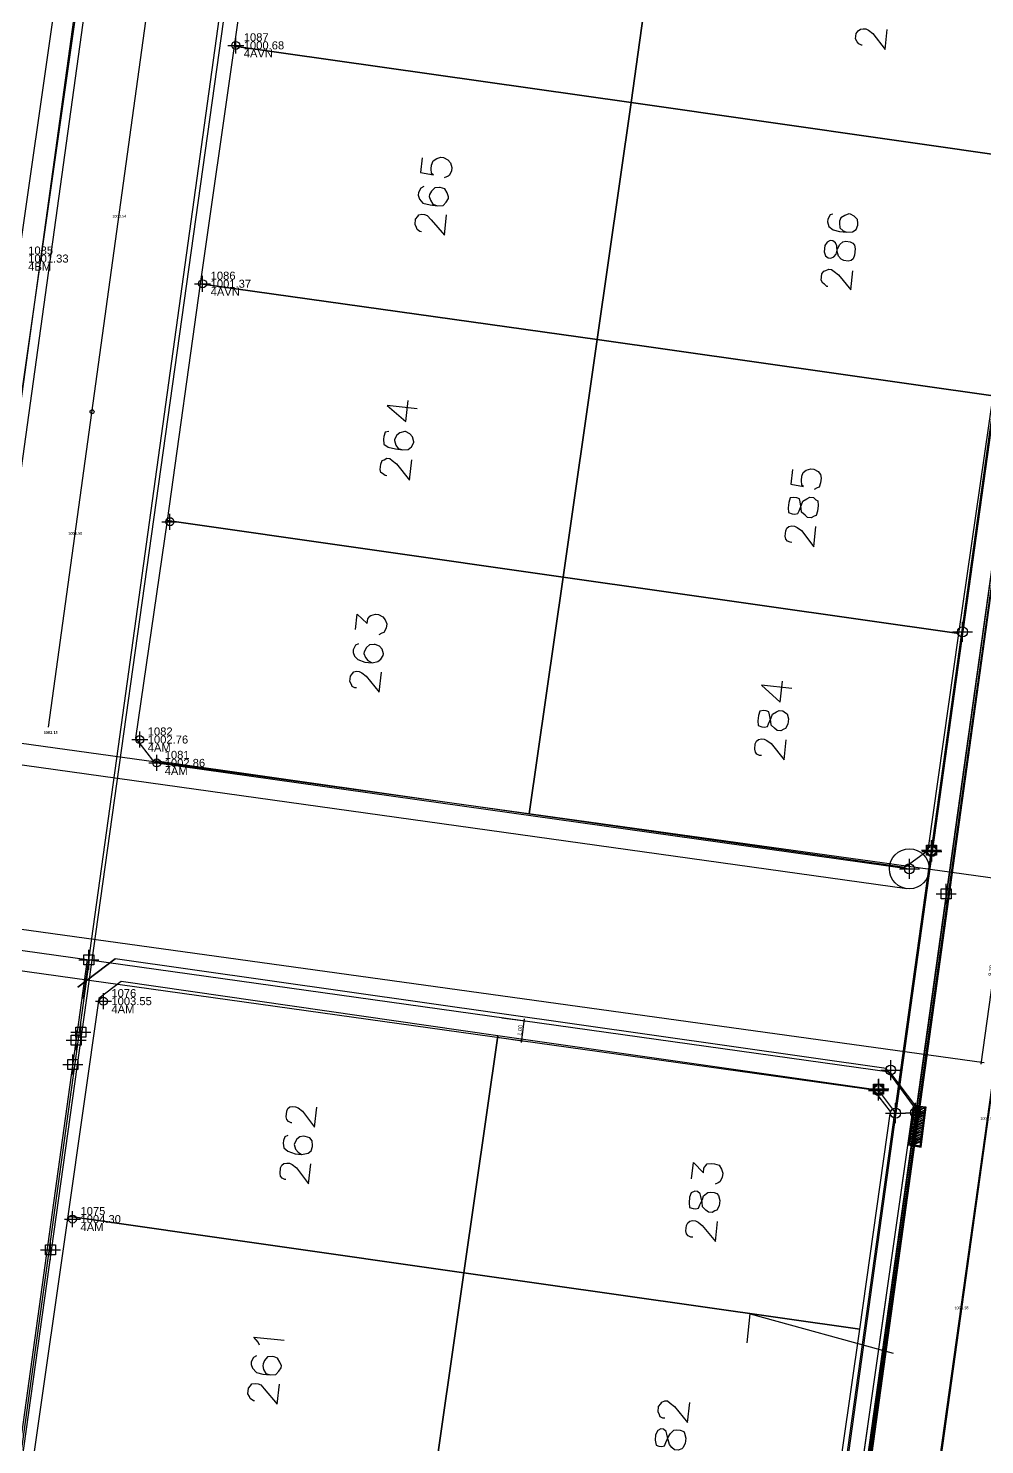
# Model space of a CAD drawing. Header units: metres. Extents: x -977055 to 805873, y -1033982 to 242021.
# Drawn here: x 997.1 to 1044.9, y 916.9 to 987.7 of the extents above; entities that cross this region are included whole.
import ezdxf

# ---------------------------------------------------------------- set-up
doc = ezdxf.new("R2010")
doc.units = ezdxf.units.M
doc.header["$PDMODE"] = 32
doc.header["$PDSIZE"] = 1.5
for name, color, linetype in [('12-CONDICIONES EXISTENTES', 2, 'Continuous'), ('5ta avenida', 10, 'Continuous'), ('C-ANNO-MATC-TEXT', 150, 'Continuous'), ('C-ROAD', 7, 'Continuous'), ('C-ROAD-CNTR-N', 92, 'Continuous'), ('C-ROAD-PROF-TEXT', 11, 'Continuous'), ('V-NODE', 1, 'Continuous')]:
    doc.layers.add(name, color=color, linetype=linetype)
doc.layers.add('PDF2_area escolar', color=7, linetype='Continuous', true_color=0x989898)
doc.layers.add('PDF_Geometry', color=7, linetype='Continuous', true_color=0x797979)
doc.layers.get('PDF2_area escolar').off()
doc.styles.add('CITY2', font='stylu.ttf', dxfattribs={"height": 0.2})
doc.styles.get("Standard").update_dxf_attribs({"font": 'arial.ttf'})
doc.dimstyles.new('COTAS2', dxfattribs={"dimtxt": 0.02, "dimasz": 0.1, "dimexe": 0.15, "dimexo": 0.08, "dimgap": 0.05, "dimtad": 1, "dimzin": 0, "dimdsep": 46, "dimtxsty": 'CITY2', "dimblk": 'ARCHTICK', "dimcen": 1, "dimdle": 0.1, "dimclrd": 1, "dimclre": 1, "dimclrt": 2, "dimadec": 0, "dimazin": 0, "dimtfac": 1, "dimtofl": 0, "dimtmove": 0, "dimatfit": 3, "dimldrblk": 'ARCHTICK', "dimfxl": 0.18, "dimtolj": 1, "dimtzin": 0, "dimarcsym": 0})

# ---------------------------------------------------------------- blocks, each defined once
blk = doc.blocks.new('base')
at = {"layer": 'PDF_Geometry', "lineweight": 25, "extrusion": (-0.000787417, 0.063364, 0.99799), "elevation": 0.026}
for points in [[(-314.355, -197.288), (-299.601, -195.681), (-292.744, -194.188), (-282.663, -192.111), (-274.476, -190.361), (-258.037, -185.154), (-248.029, -180.61), (-240.539, -177.71), (-228.643, -174.042), (-222.733, -172.714), (-217.384, -171.04), (-209.935, -169.248), (-202.16, -164.759), (-196.196, -160.284), (-195.073, -159.817), (-178.095, -157.457), (-154.298, -156.614), (-136.667, -154.611), (-124.436, -153.164), (-118.066, -151.474), (-100.79, -146.646), (-80.955, -140.967), (-73.385, -139.328), (-61.694, -135.822), (-40.504, -131.604), (-37.727, -130.872), (-17.661, -129.441), (1.311, -127.461), (21.092, -124.929), (41.006, -122.83), (47.376, -123.458), (63.592, -123.186), (81.402, -124.312), (85.639, -96.072), (88.705, -66.393), (92.811, -40.781), (97.16, -22.386), (100.596, -1.562), (102.483, 8.32), (109.691, 37.361), (117.528, 76.62), (126.217, 115.638), (131.513, 149.592), (134.682, 173.973), (136.916, 195.591), (139.956, 229.678), (141.558, 250.676), (142.614, 271.37), (143.252, 283.21), (147.066, 312.938), (152.58, 355.631), (153.554, 396.042), (150.869, 418.02), (151.777, 438.639), (150.959, 458.028), (151.777, 438.639), (150.869, 418.02), (153.554, 396.042), (152.58, 355.631), (147.066, 312.938), (143.252, 283.21), (142.614, 271.37), (141.558, 250.676), (139.956, 229.678), (136.916, 195.591), (134.682, 173.973), (131.513, 149.592), (126.217, 115.638), (117.528, 76.62), (109.691, 37.361), (102.483, 8.32), (100.596, -1.562), (97.16, -22.386), (92.811, -40.781), (88.705, -66.393), (85.639, -96.072), (81.402, -124.312), (63.592, -123.186), (47.376, -123.458), (41.006, -122.83), (21.092, -124.929), (1.311, -127.461), (-17.661, -129.441), (-37.727, -130.872), (-40.504, -131.604), (-61.694, -135.822), (-73.385, -139.328), (-80.955, -140.967), (-100.79, -146.646), (-118.066, -151.474), (-124.436, -153.164), (-136.667, -154.611), (-154.298, -156.614), (-178.095, -157.457), (-195.073, -159.817), (-196.196, -160.284), (-202.16, -164.759), (-209.935, -169.248), (-217.384, -171.04), (-222.733, -172.714), (-228.643, -174.042), (-240.539, -177.71), (-248.029, -180.61), (-258.037, -185.154), (-274.476, -190.361), (-282.663, -192.111), (-292.744, -194.188), (-299.601, -195.681), (-314.355, -197.288), (-312.178, -178.446), (-309.146, -157.898), (-306.876, -132.899), (-305.823, -118.002), (-298.643, -78.802), (-291.055, -45.077), (-282.252, -15.116), (-275.645, 10.473), (-270.319, 33.898), (-263.825, 63.164), (-258.15, 86.408), (-284.424, 123.888)], [(-120.33, -7.08), (-121.726, -5.196), (-110.823, 64.902), (-108.945, 66.252), (-70.522, 60.325), (-69.126, 58.441), (-80.029, -11.657), (-81.907, -13.007)], [(-155.661, 31.445), (-155.615, 31.439), (-155.483, 31.377), (-155.403, 31.275), (-155.328, 31.127), (-155.361, 30.852), (-155.469, 30.726), (-155.571, 30.646), (-155.714, 30.617), (-155.851, 30.633), (-155.983, 30.695), (-156.195, 30.86), (-156.792, 31.674), (-156.913, 30.668)], [(-133.591, 36.808), (-133.503, 37.54), (-134.137, 37.662), (-134.052, 37.606), (-134.033, 37.372), (-134.055, 37.189), (-134.129, 36.966), (-134.328, 36.851), (-134.522, 36.781), (-134.659, 36.798), (-134.876, 36.917), (-134.997, 37.07), (-135.061, 37.31), (-135.039, 37.493), (-134.92, 37.71), (-134.869, 37.75), (-134.675, 37.82)], [(-133.649, 38.253), (-133.501, 38.328), (-133.382, 38.545), (-133.365, 38.682), (-133.435, 38.876), (-133.596, 39.081), (-133.956, 39.171), (-134.321, 39.215), (-134.601, 39.202), (-134.76, 39.036), (-134.874, 38.864), (-134.885, 38.773), (-134.815, 38.579), (-134.7, 38.379), (-134.477, 38.306), (-134.431, 38.301), (-134.197, 38.319), (-134.038, 38.485), (-133.925, 38.657), (-133.914, 38.748), (-133.983, 38.942), (-134.098, 39.141), (-134.321, 39.215)], [(-133.516, 40.509), (-133.425, 40.498), (-133.299, 40.39), (-133.264, 40.293), (-133.189, 40.145), (-133.222, 39.871), (-133.33, 39.744), (-133.387, 39.659), (-133.529, 39.629), (-133.667, 39.646), (-133.798, 39.708), (-134.005, 39.918), (-134.653, 40.692), (-134.775, 39.687)], [(-154.088, 39.88), (-153.945, 39.91), (-153.826, 40.127), (-153.81, 40.264), (-153.874, 40.504), (-154.086, 40.668), (-154.4, 40.753), (-154.766, 40.797), (-155.046, 40.784), (-155.245, 40.669), (-155.318, 40.446), (-155.329, 40.355), (-155.305, 40.166), (-155.139, 40.007), (-154.967, 39.894), (-154.876, 39.883), (-154.682, 39.952), (-154.483, 40.067), (-154.415, 40.244), (-154.404, 40.336), (-154.422, 40.57), (-154.588, 40.729), (-154.766, 40.797)], [(-153.79, 43.508), (-153.744, 43.502), (-153.618, 43.394), (-153.532, 43.338), (-153.457, 43.19), (-153.496, 42.87), (-153.604, 42.743), (-153.701, 42.709), (-153.849, 42.634), (-153.986, 42.65), (-154.112, 42.758), (-154.324, 42.923), (-154.927, 43.691), (-155.043, 42.731)], [(-133.19, 49.373), (-131.682, 49.191), (-132.605, 49.998), (-132.732, 48.947)], [(-131.756, 50.498), (-131.568, 50.522), (-131.495, 50.745), (-131.478, 50.882), (-131.496, 51.116), (-131.708, 51.281), (-132.069, 51.371), (-132.434, 51.415), (-132.714, 51.402), (-132.868, 51.281), (-132.987, 51.064), (-132.992, 51.018), (-132.928, 50.779), (-132.808, 50.625), (-132.59, 50.506), (-132.544, 50.501), (-132.305, 50.564), (-132.151, 50.685), (-132.032, 50.903), (-132.027, 50.948), (-132.091, 51.188), (-132.211, 51.342), (-132.434, 51.415)], [(-131.629, 52.709), (-131.538, 52.698), (-131.412, 52.59), (-131.326, 52.533), (-131.296, 52.391), (-131.329, 52.116), (-131.397, 51.939), (-131.494, 51.904), (-131.642, 51.829), (-131.779, 51.846), (-131.905, 51.954), (-132.118, 52.119), (-132.761, 52.938), (-132.882, 51.932)], [(-151.901, 52.647), (-151.812, 53.378), (-152.447, 53.501), (-152.361, 53.445), (-152.343, 53.211), (-152.37, 52.982), (-152.438, 52.805), (-152.592, 52.684), (-152.831, 52.62), (-152.968, 52.637), (-153.186, 52.756), (-153.307, 52.909), (-153.33, 53.098), (-153.303, 53.326), (-153.229, 53.549), (-153.132, 53.584), (-152.984, 53.659)], [(-151.831, 56.302), (-151.74, 56.291), (-151.608, 56.229), (-151.528, 56.126), (-151.499, 55.984), (-151.532, 55.71), (-151.594, 55.578), (-151.696, 55.498), (-151.839, 55.468), (-151.976, 55.485), (-152.108, 55.547), (-152.32, 55.712), (-152.917, 56.526), (-153.038, 55.52)], [(-129.962, 60.391), (-130.055, 59.614), (-130.554, 60.091), (-130.582, 59.863), (-130.69, 59.737), (-130.741, 59.697), (-130.98, 59.633), (-131.117, 59.649), (-131.335, 59.768), (-131.456, 59.922), (-131.525, 60.116), (-131.497, 60.344), (-131.379, 60.562), (-131.282, 60.596), (-131.133, 60.671)], [(-130.108, 61.104), (-129.959, 61.179), (-129.84, 61.397), (-129.824, 61.534), (-129.893, 61.728), (-130.06, 61.887), (-130.414, 62.022), (-130.78, 62.066), (-131.065, 62.008), (-131.219, 61.887), (-131.332, 61.715), (-131.343, 61.624), (-131.279, 61.384), (-131.159, 61.231), (-130.936, 61.158), (-130.89, 61.152), (-130.656, 61.17), (-130.502, 61.291), (-130.383, 61.508), (-130.372, 61.6), (-130.442, 61.794), (-130.562, 61.947), (-130.78, 62.066)], [(-129.98, 63.315), (-129.889, 63.304), (-129.757, 63.241), (-129.723, 63.145), (-129.648, 62.996), (-129.681, 62.722), (-129.789, 62.596), (-129.845, 62.51), (-129.988, 62.481), (-130.125, 62.497), (-130.257, 62.56), (-130.469, 62.724), (-131.112, 63.544), (-131.233, 62.538)], [(-151.738, 63.617), (-150.23, 63.436), (-151.147, 64.288), (-151.274, 63.237)], [(-150.177, 66.954), (-150.086, 66.943), (-149.954, 66.88), (-149.874, 66.778), (-149.844, 66.635), (-149.877, 66.361), (-149.94, 66.229), (-150.042, 66.149), (-150.185, 66.12), (-150.322, 66.136), (-150.453, 66.199), (-150.665, 66.363), (-151.309, 67.183), (-151.43, 66.177)], [(-146.68, 154.869), (-157.559, 84.583), (-156.209, 82.704), (-117.746, 76.726), (-115.862, 78.122), (-117.746, 76.726)], [(-126.48, 85.058), (-126.434, 85.053), (-126.302, 84.99), (-126.222, 84.888), (-126.193, 84.745), (-126.226, 84.471), (-126.288, 84.34), (-126.39, 84.259), (-126.533, 84.23), (-126.67, 84.247), (-126.802, 84.309), (-127.014, 84.473), (-127.611, 85.287), (-127.732, 84.282)], [(-146.524, 155.778), (-157.559, 84.583), (-157.277, 86.543), (-157.911, 86.666), (-158.199, 84.66), (-157.559, 84.583)], [(-157.599, 84.634), (-157.328, 86.503), (-157.871, 86.614), (-158.148, 84.7), (-157.561, 84.954)], [(-157.533, 85.183), (-158.12, 84.929)], [(-157.544, 85.091), (-158.126, 84.883)], [(-157.55, 85.045), (-158.137, 84.792)], [(-157.566, 84.908), (-158.056, 84.689)], [(-157.577, 84.817), (-157.919, 84.673)], [(-157.399, 85.908), (-158.032, 85.66)], [(-157.405, 85.863), (-158.038, 85.614)], [(-157.416, 85.771), (-158.049, 85.523)], [(-157.473, 85.685), (-158.06, 85.432)], [(-157.478, 85.64), (-158.065, 85.386)], [(-157.489, 85.548), (-158.076, 85.294)], [(-157.495, 85.503), (-158.082, 85.249)], [(-157.506, 85.411), (-158.093, 85.157)], [(-157.517, 85.32), (-158.104, 85.066)], [(-157.522, 85.274), (-158.109, 85.02)], [(-126.265, 85.682), (-126.117, 85.757), (-126.05, 85.934), (-126.033, 86.071), (-126.051, 86.305), (-126.263, 86.47), (-126.618, 86.605), (-126.938, 86.644), (-127.269, 86.591), (-127.422, 86.47), (-127.496, 86.247), (-127.501, 86.201), (-127.483, 85.967), (-127.362, 85.814), (-127.139, 85.741), (-127.048, 85.73), (-126.86, 85.753), (-126.706, 85.874), (-126.587, 86.091), (-126.581, 86.137), (-126.645, 86.377), (-126.766, 86.53), (-126.938, 86.644)], [(-157.328, 86.503), (-157.915, 86.249)], [(-157.339, 86.411), (-157.92, 86.203)], [(-157.344, 86.365), (-157.931, 86.112)], [(-157.355, 86.274), (-157.942, 86.02)], [(-157.361, 86.228), (-157.948, 85.974)], [(-157.372, 86.137), (-157.959, 85.883)], [(-157.383, 86.046), (-158.01, 85.843)], [(-157.388, 86), (-158.021, 85.751)], [(-157.419, 86.514), (-157.904, 86.34)], [(-157.556, 86.53), (-157.898, 86.386)], [(-126.138, 87.892), (-126.092, 87.887), (-125.961, 87.824), (-125.88, 87.722), (-125.851, 87.579), (-125.884, 87.305), (-125.947, 87.173), (-126.049, 87.093), (-126.192, 87.064), (-126.329, 87.08), (-126.46, 87.143), (-126.672, 87.307), (-127.27, 88.121), (-127.391, 87.116)], [(-146.422, 88.11), (-146.522, 87.287), (-147.015, 87.811), (-147.042, 87.582), (-147.15, 87.456), (-147.207, 87.37), (-147.441, 87.352), (-147.578, 87.368), (-147.801, 87.442), (-147.916, 87.641), (-147.986, 87.835), (-147.958, 88.063), (-147.839, 88.281), (-147.742, 88.316), (-147.594, 88.39)], [(-146.441, 91.034), (-146.35, 91.023), (-146.218, 90.96), (-146.138, 90.858), (-146.109, 90.715), (-146.142, 90.441), (-146.204, 90.31), (-146.306, 90.229), (-146.449, 90.2), (-146.586, 90.217), (-146.718, 90.279), (-146.93, 90.443), (-147.573, 91.263), (-147.694, 90.257)], [(-149.092, 96.361), (-149.268, 94.898), (-156.392, 96.962)], [(-124.725, 96.161), (-124.65, 96.013), (-124.449, 95.757), (-125.957, 95.939)], [(-124.567, 96.699), (-124.419, 96.774), (-124.3, 96.991), (-124.283, 97.128), (-124.353, 97.322), (-124.559, 97.533), (-124.874, 97.617), (-125.239, 97.661), (-125.519, 97.648), (-125.678, 97.482), (-125.792, 97.31), (-125.803, 97.219), (-125.733, 97.025), (-125.618, 96.825), (-125.441, 96.758), (-125.35, 96.747), (-125.116, 96.765), (-124.956, 96.931), (-124.889, 97.108), (-124.878, 97.2), (-124.901, 97.388), (-125.016, 97.588), (-125.239, 97.661)], [(-124.434, 98.955), (-124.389, 98.949), (-124.217, 98.836), (-124.182, 98.739), (-124.107, 98.591), (-124.14, 98.317), (-124.248, 98.191), (-124.305, 98.105), (-124.493, 98.081), (-124.63, 98.098), (-124.762, 98.16), (-124.923, 98.365), (-125.572, 99.138), (-125.693, 98.133)], [(-144.934, 100.08), (-144.842, 100.069), (-144.711, 100.007), (-144.676, 99.91), (-144.601, 99.762), (-144.634, 99.487), (-144.742, 99.361), (-144.799, 99.275), (-144.947, 99.201), (-145.084, 99.217), (-145.21, 99.325), (-145.422, 99.49), (-146.066, 100.309), (-146.187, 99.303)]]:
    blk.add_lwpolyline(points, dxfattribs=at)
for points in [[(-144.064, 34.175), (-145.867, 22.289), (-126.107, 19.259), (-124.263, 31.094)], [(-163.818, 37.25), (-165.667, 25.37), (-145.867, 22.289), (-144.064, 34.175)], [(-113.358, 41.558), (-115.206, 29.678), (-95.401, 26.643), (-93.603, 38.482)], [(-142.221, 46.009), (-144.064, 34.175), (-124.263, 31.094), (-122.415, 42.974)], [(-161.975, 49.085), (-163.818, 37.25), (-144.064, 34.175), (-142.221, 46.009)], [(-153.628, 41.773), (-153.697, 41.966), (-153.824, 42.074), (-153.961, 42.091), (-154.109, 42.016), (-154.217, 41.89), (-154.296, 41.621), (-154.414, 41.404), (-154.568, 41.283), (-154.711, 41.254), (-154.939, 41.281), (-155.071, 41.344), (-155.151, 41.446), (-155.175, 41.634), (-155.136, 41.954), (-155.069, 42.132), (-154.966, 42.212), (-154.824, 42.241), (-154.595, 42.214), (-154.463, 42.152), (-154.343, 41.998), (-154.279, 41.758), (-154.266, 41.479), (-154.191, 41.33), (-154.065, 41.222), (-153.928, 41.206), (-153.78, 41.281), (-153.667, 41.453)], [(-140.372, 57.889), (-142.221, 46.009), (-122.415, 42.974), (-120.617, 54.814)], [(-160.126, 60.965), (-161.975, 49.085), (-142.221, 46.009), (-140.372, 57.889)], [(-151.669, 54.567), (-151.687, 54.801), (-151.865, 54.869), (-152.002, 54.885), (-152.145, 54.856), (-152.207, 54.724), (-152.337, 54.415), (-152.404, 54.238), (-152.604, 54.123), (-152.752, 54.048), (-152.935, 54.07), (-153.061, 54.178), (-153.147, 54.235), (-153.165, 54.469), (-153.132, 54.743), (-153.059, 54.966), (-152.962, 55.001), (-152.814, 55.076), (-152.631, 55.054), (-152.505, 54.946), (-152.338, 54.787), (-152.315, 54.598), (-152.262, 54.267), (-152.233, 54.125), (-152.101, 54.062), (-151.964, 54.046), (-151.776, 54.07), (-151.702, 54.293)], [(-138.529, 69.724), (-140.372, 57.889), (-120.617, 54.814), (-118.89, 65.688), (-119.729, 66.809)], [(-158.45, 71.799), (-160.126, 60.965), (-140.372, 57.889), (-138.529, 69.724), (-157.283, 72.632)], [(-150.015, 65.218), (-150.033, 65.452), (-150.211, 65.52), (-150.348, 65.537), (-150.49, 65.507), (-150.553, 65.376), (-150.682, 65.067), (-150.75, 64.89), (-150.95, 64.775), (-151.098, 64.7), (-151.281, 64.722), (-151.407, 64.83), (-151.493, 64.886), (-151.556, 65.126), (-151.523, 65.4), (-151.404, 65.618), (-151.308, 65.652), (-151.159, 65.727), (-150.977, 65.705), (-150.85, 65.597), (-150.684, 65.438), (-150.66, 65.25), (-150.608, 64.919), (-150.578, 64.776), (-150.447, 64.714), (-150.31, 64.697), (-150.121, 64.721), (-150.048, 64.944)], [(-134.976, 92.667), (-136.819, 80.832), (-118.025, 77.872), (-116.904, 78.711), (-115.222, 89.591)], [(-154.731, 95.742), (-156.412, 84.862), (-155.574, 83.741), (-136.819, 80.832), (-134.976, 92.667)], [(-157.871, 86.614), (-157.328, 86.503), (-157.599, 84.634), (-158.148, 84.7)], [(-146.279, 89.299), (-146.297, 89.533), (-146.475, 89.6), (-146.612, 89.617), (-146.754, 89.588), (-146.822, 89.41), (-146.947, 89.147), (-147.014, 88.97), (-147.219, 88.809), (-147.362, 88.78), (-147.545, 88.802), (-147.676, 88.864), (-147.757, 88.966), (-147.821, 89.206), (-147.788, 89.48), (-147.669, 89.698), (-147.572, 89.732), (-147.424, 89.807), (-147.241, 89.785), (-147.115, 89.677), (-146.948, 89.518), (-146.93, 89.284), (-146.872, 88.999), (-146.843, 88.856), (-146.716, 88.748), (-146.579, 88.732), (-146.386, 88.801), (-146.312, 89.024)], [(-133.128, 104.547), (-134.976, 92.667), (-115.222, 89.591), (-113.373, 101.471)], [(-152.888, 107.577), (-154.731, 95.742), (-134.976, 92.667), (-133.128, 104.547)], [(-144.431, 101.179), (-144.494, 101.418), (-144.626, 101.48), (-144.763, 101.497), (-144.906, 101.468), (-144.974, 101.29), (-145.098, 101.027), (-145.211, 100.855), (-145.371, 100.689), (-145.513, 100.66), (-145.696, 100.682), (-145.873, 100.75), (-145.908, 100.847), (-145.972, 101.086), (-145.939, 101.36), (-145.82, 101.578), (-145.769, 101.618), (-145.575, 101.687), (-145.392, 101.665), (-145.266, 101.557), (-145.145, 101.404), (-145.081, 101.164), (-145.023, 100.879), (-144.994, 100.736), (-144.868, 100.628), (-144.731, 100.612), (-144.583, 100.687), (-144.464, 100.904)]]:
    blk.add_lwpolyline(points, close=True, dxfattribs=at)
blk = doc.blocks.new('*U3903')
at = {"color": 0, "linetype": 'ByBlock', "lineweight": -2, "transparency": 16777216}
for p, q in [((-1, 0), (1, 0)), ((0, -1), (0, 1))]:
    blk.add_line(p, q, dxfattribs=at)
blk = doc.blocks.new('*U3960', base_point=(1040.438, 933.516, 1004.027))
at = {"layer": 'V-NODE', "color": 5, "lineweight": -2, "xscale": 0.5, "yscale": 0.5, "zscale": 0.5}
blk.add_blockref('*U3903', (1040.438, 933.516, 1004.027), dxfattribs=at)
blk = doc.blocks.new('*U3963', base_point=(1039.586, 934.648, 1004.022))
at = {"layer": 'V-NODE', "color": 5, "lineweight": -2, "xscale": 0.5, "yscale": 0.5, "zscale": 0.5}
blk.add_blockref('*U3903', (1039.586, 934.648, 1004.022), dxfattribs=at)
blk = doc.blocks.new('*U3966', base_point=(1041.125, 945.73, 1003.355))
at = {"layer": 'V-NODE', "color": 5, "lineweight": -2, "xscale": 0.5, "yscale": 0.5, "zscale": 0.5}
blk.add_blockref('*U3903', (1041.125, 945.73, 1003.355), dxfattribs=at)
blk = doc.blocks.new('*U3969', base_point=(1042.246, 946.59, 1003.274))
at = {"layer": 'V-NODE', "color": 5, "lineweight": -2, "xscale": 0.5, "yscale": 0.5, "zscale": 0.5}
blk.add_blockref('*U3903', (1042.246, 946.59, 1003.274), dxfattribs=at)
blk = doc.blocks.new('_ArchTick')
at = {"color": 0, "linetype": 'ByBlock', "const_width": 0.15}
blk.add_lwpolyline([(-0.5, -0.5), (0.5, 0.5)], dxfattribs=at)
blk = doc.blocks.new('*D4059')
at = {"layer": '12-CONDICIONES EXISTENTES', "color": 1, "linetype": 'Continuous', "lineweight": -2, "transparency": 16777216}
for p, q in [((1020.756, 938.289), (1022.029, 938.111)), ((1020.617, 937.298), (1021.89, 937.12))]:
    blk.add_line(p, q, dxfattribs=at)
at = {"layer": '12-CONDICIONES EXISTENTES', "color": 1, "lineweight": -2, "transparency": 16777216}
blk.add_line((1021.728, 937.042), (1021.894, 938.23), dxfattribs=at)
at = {"layer": 'Defpoints', "color": 0, "transparency": 16777216}
for p in [(1020.676, 938.3, 1003.431), (1021.88, 938.131), (1020.538, 937.309, 1003.431)]:
    blk.add_point(p, dxfattribs=at)
at = {"layer": '12-CONDICIONES EXISTENTES', "color": 1, "lineweight": -2, "transparency": 16777216, "xscale": 0.1, "yscale": 0.1, "zscale": 0.1}
for p, rotation in [((1021.88, 938.131), 82.04133498312028), ((1021.742, 937.141), 262.0413349831203)]:
    blk.add_blockref('_ArchTick', p, dxfattribs=dict(at, rotation=rotation))
at = {"layer": '12-CONDICIONES EXISTENTES', "color": 2, "transparency": 16777216, "insert": (1021.659, 937.657), "char_height": 0.2, "attachment_point": 5, "rotation": 82.04133, "style": 'CITY2'}
blk.add_mtext('\\A1;1.00', dxfattribs=at)
blk = doc.blocks.new('*U4082')
at = {"color": 0, "linetype": 'ByBlock', "lineweight": -2, "transparency": 16777216}
for p, q in [((-1, 0), (1, 0)), ((0, -1), (0, 1))]:
    blk.add_line(p, q, dxfattribs=at)
blk.add_lwpolyline([(-0.5, -0.5), (-0.5, 0.5), (0.5, 0.5), (0.5, -0.5)], close=True, dxfattribs=at)
blk = doc.blocks.new('*U4601')
at = {"color": 0, "linetype": 'ByBlock', "lineweight": -2, "transparency": 16777216}
for p, q in [((-1, 0), (1, 0)), ((0, -1), (0, 1))]:
    blk.add_line(p, q, dxfattribs=at)
blk.add_lwpolyline([(-0.5, -0.5), (-0.5, 0.5), (0.5, 0.5), (0.5, -0.5)], close=True, dxfattribs=at)
blk.add_circle((0, 0), 0.5, dxfattribs=at)
blk = doc.blocks.new('*U4619', base_point=(1039.584, 934.72, 1004.041))
at = {"layer": 'V-NODE', "color": 3, "lineweight": -2, "xscale": 0.5, "yscale": 0.5, "zscale": 0.5}
blk.add_blockref('*U4601', (1039.584, 934.72, 1004.041), dxfattribs=at)
blk = doc.blocks.new('*U4622', base_point=(1042.238, 946.664, 1003.259))
at = {"layer": 'V-NODE', "color": 3, "lineweight": -2, "xscale": 0.5, "yscale": 0.5, "zscale": 0.5}
blk.add_blockref('*U4601', (1042.238, 946.664, 1003.259), dxfattribs=at)
blk = doc.blocks.new('*U4741')
at = {"color": 0, "linetype": 'ByBlock', "lineweight": -2, "transparency": 16777216}
for p, q in [((-1, 0), (1, 0)), ((0, -1), (0, 1))]:
    blk.add_line(p, q, dxfattribs=at)
blk.add_circle((0, 0), 0.5, dxfattribs=at)
blk = doc.blocks.new('*U5052')
at = {"layer": 'C-ROAD-CNTR-N', "color": 92, "linetype": 'Continuous', "lineweight": -3}
blk.add_line((1035.324, 863.717), (1074.019, 1140.909), dxfattribs=at)
blk = doc.blocks.new('*D5456')
at = {"color": 1, "linetype": 'Continuous', "lineweight": -2, "transparency": 16777216}
for p, q in [((823.034, 976.089), (1046.132, 945.156)), ((821.77, 966.976), (1044.869, 936.043))]:
    blk.add_line(p, q, dxfattribs=at)
at = {"color": 1, "lineweight": -2, "transparency": 16777216}
blk.add_line((1045.997, 945.276), (1044.706, 935.965), dxfattribs=at)
at = {"layer": 'Defpoints', "color": 0, "transparency": 16777216}
for p in [(822.955, 976.1, 1001.655), (821.691, 966.987, 1001.655), (1044.72, 936.064)]:
    blk.add_point(p, dxfattribs=at)
at = {"color": 1, "lineweight": -2, "transparency": 16777216, "xscale": 0.1, "yscale": 0.1, "zscale": 0.1}
for p, rotation in [((1045.984, 945.177), 82.1062066754318), ((1044.72, 936.064), 262.1062066754318)]:
    blk.add_blockref('_ArchTick', p, dxfattribs=dict(at, rotation=rotation))
at = {"color": 2, "transparency": 16777216, "insert": (1045.199, 940.642), "char_height": 0.2, "attachment_point": 5, "rotation": 82.10621, "style": 'CITY2'}
blk.add_mtext('\\A1;9.20', dxfattribs=at)

msp = doc.modelspace()

# ---------------------------------------------------------------- linework, layer by layer
at = {"color": 1}
for points, elevation in [([(988.70081, 858.6933), (1028.93284, 1145.88834), (1021.4813, 1144.57148), (981.77572, 857.94163), (988.70081, 858.6933)], 2006.05387), ([(1038.67482, 863.26086), (1077.5849, 1140.41347), (1070.38537, 1141.41482), (1032.00229, 864.16055), (1038.67482, 863.26086)], 2006.05387), ([(1052.21382, 1018.02826), (1030.70458, 863.52595)], 999.808), ([(1053.20427, 1017.89037), (1031.69503, 863.38806)], 999.808), ([(1053.30331, 1017.87658), (1031.79407, 863.37428)], 999.808), ([(1056.76988, 1017.39398), (1035.26064, 862.89167)], 999.808)]:
    msp.add_lwpolyline(points, dxfattribs=dict(at, elevation=elevation))
at = {"layer": '12-CONDICIONES EXISTENTES', "color": 1}
for points, elevation in [([(994.52229, 953.30755), (1004.25949, 1023.62549), (1006.75019, 1041.33554), (1020.87063, 1142.90279)], 2001.659), ([(1001.65424, 952.31996), (1011.39039, 1022.63033), (1011.40401, 1022.72719)], 2001.659), ([(998.08827, 952.81376), (1007.35182, 1020.01355)], 2001.659), ([(999.84806, 939.24614), (1001.6544, 952.32109)], 2002.5505), ([(992.22528, 951.56676), (1041.00028, 944.74776)], 1003.431), ([(1003.5, 951.02), (1041.127, 945.728)], 2001.902), ([(990.95146, 942.45537), (1040.13744, 935.57891)], 1003.431), ([(987.35291, 848.97269), (1000.13812, 941.17509)], 2010.087), ([(988.28374, 856.41355), (1000.03906, 941.18883)], 2010.087), ([(990.813, 941.465), (1039.588, 934.646)], 1003.431), ([(1040.13744, 935.57891), (1041.47469, 933.80219)], 1003.431), ([(1039.588, 934.646), (1040.44, 933.514)], 1003.431)]:
    msp.add_lwpolyline(points, dxfattribs=dict(at, elevation=elevation))
for centre, radius in [((1000.27051, 968.57301, 996.877), 0.1), ((1041.127, 945.728, 1003.358), 1)]:
    msp.add_circle(centre, radius, dxfattribs=at)
at = {"layer": '5ta avenida', "color": 0, "linetype": 'ByBlock', "lineweight": -2, "transparency": 16777216}
for p, q in [((1007.052, 986.885, 1999.718), (1007.852, 986.885, 1999.718)), ((1007.452, 986.485, 1999.718), (1007.452, 987.285, 1999.718)), ((1005.397, 974.97, 2000.404), (1006.197, 974.97, 2000.404)), ((1005.797, 974.57, 2000.404), (1005.797, 975.37, 2000.404)), ((1004.162, 962.68, 2001.132), (1004.162, 963.48, 2001.132)), ((1003.762, 963.08, 2001.132), (1004.562, 963.08, 2001.132)), ((1002.252, 952.188, 2001.801), (1003.052, 952.188, 2001.801)), ((1002.652, 951.788, 2001.801), (1002.652, 952.588, 2001.801)), ((1003.1, 951.02, 2001.902), (1003.9, 951.02, 2001.902)), ((1003.5, 950.62, 2001.902), (1003.5, 951.42, 2001.902)), ((1000.835, 938.712, 2002.587), (1000.835, 939.512, 2002.587)), ((1000.435, 939.112, 2002.587), (1001.235, 939.112, 2002.587)), ((998.89, 928.219, 2003.334), (999.69, 928.219, 2003.334)), ((999.29, 927.819, 2003.334), (999.29, 928.619, 2003.334))]:
    msp.add_line(p, q, dxfattribs=at)
for centre in [(1007.452, 986.885, 1999.718), (1005.797, 974.97, 2000.404), (1004.162, 963.08, 2001.132), (1002.652, 952.188, 2001.801), (1003.5, 951.02, 2001.902), (1000.835, 939.112, 2002.587), (999.29, 928.219, 2003.334)]:
    msp.add_circle(centre, 0.2, dxfattribs=at)
at = {"layer": 'C-ROAD-CNTR-N', "color": 92, "linetype": 'Continuous', "lineweight": -3}
for p, q in [((1074.99809, 1147.92141), (1035.32355, 863.71727)), ((1052.03266, 1017.04386), (1030.71789, 864.35785)), ((1052.98262, 1016.25428), (1031.75788, 864.21321)), ((1053.088, 1016.28591), (1031.85692, 864.19938))]:
    msp.add_line(p, q, dxfattribs=at)

# ---------------------------------------------------------------- block references
at = {"layer": 'C-ANNO-MATC-TEXT', "lineweight": -2, "xscale": 0.5, "yscale": 0.5, "zscale": 0.5}
for p in [(1042.964, 944.474, 1002.778), (1000.114, 941.174, 1002.878), (999.706, 937.567, 1003.246), (999.471, 937.169, 1003.385), (999.313, 935.953, 1003.411), (998.192, 926.693, 1003.998)]:
    msp.add_blockref('*U4082', p, dxfattribs=at)
at = {"layer": 'C-ROAD', "color": 7, "linetype": 'Continuous', "lineweight": -3}
msp.add_blockref('*U5052', (0, 0), dxfattribs=at)
at = {"layer": 'PDF2_area escolar'}
msp.add_blockref('base', (882.736, 1016.336, 999.038), dxfattribs=at)
at = {"layer": 'V-NODE', "color": 2, "lineweight": -2, "xscale": 0.5, "yscale": 0.5, "zscale": 0.5}
for p in [(1043.784, 957.571, 1002.602), (1042.246, 946.59, 1003.274), (1041.125, 945.73, 1003.355), (1040.192, 935.673, 1003.93), (1039.604, 934.727, 1004.051), (1039.586, 934.648, 1004.022), (1040.438, 933.516, 1004.027), (1041.4359, 933.541, 1003.515)]:
    msp.add_blockref('*U4741', p, dxfattribs=at)
at = {"layer": 'V-NODE'}
for name, p in [('*U4622', (1042.238, 946.664, 1003.257)), ('*U3969', (1042.248, 946.588, 1003.277)), ('*U3966', (1041.127, 945.728, 1003.358)), ('*U4619', (1039.584, 934.72, 1004.039)), ('*U3963', (1039.588, 934.646, 1004.025)), ('*U3960', (1040.44, 933.514, 1004.03))]:
    msp.add_blockref(name, p, dxfattribs=at)

# ---------------------------------------------------------------- texts
at = {"layer": '5ta avenida', "linetype": 'ByBlock', "char_height": 0.4}
for s, insert, attachment_point in [('{\\C2;1087}', (1007.852, 987.085, 1999.718), 7), ('{\\C2;1000.68}', (1007.852, 986.885, 1999.718), 4), ('{\\C2;4AVN}', (1007.852, 986.685, 1999.718), 1), ('{\\C2;1085}', (997.075, 976.428, 2000.367), 7), ('{\\C2;1001.33}', (997.075, 976.228, 2000.367), 4), ('4BM', (997.075, 976.028, 2000.367), 1), ('{\\C2;1086}', (1006.197, 975.17, 2000.404), 7), ('{\\C2;1001.37}', (1006.197, 974.97, 2000.404), 4), ('{\\C2;4AVN}', (1006.197, 974.77, 2000.404), 1), ('{\\C2;1082}', (1003.052, 952.388, 2001.801), 7), ('{\\C2;1002.76}', (1003.052, 952.188, 2001.801), 4), ('{\\C2;4AM}', (1003.052, 951.988, 2001.801), 1), ('{\\C2;1081}', (1003.9, 951.22, 2001.902), 7), ('{\\C2;4AM}', (1003.9, 950.82, 2001.902), 1), ('{\\C2;1002.86}', (1003.9, 951.02, 2001.902), 4), ('{\\C2;1076}', (1001.235, 939.312, 2002.587), 7), ('{\\C2;4AM}', (1001.235, 938.912, 2002.587), 1), ('{\\C2;1003.55}', (1001.235, 939.112, 2002.587), 4), ('{\\C2;1075}', (999.69, 928.419, 2003.334), 7), ('{\\C2;1004.30}', (999.69, 928.219, 2003.334), 4), ('{\\C2;4AM}', (999.69, 928.019, 2003.334), 1)]:
    msp.add_mtext(s, dxfattribs=dict(at, insert=insert, attachment_point=attachment_point))
at = {"layer": 'C-ROAD-PROF-TEXT', "color": 11, "linetype": 'Continuous', "lineweight": -3, "char_height": 0.15, "attachment_point": 8, "rotation": 0.5711077}
for s, insert in [('{\\fCalibri|b0|i0|c0|p34;\\H0.91667x;\\C256;1000.54}', (1001.62237, 978.27445, 3004.296)), ('{\\fCalibri|b1|i0|c0|p34;\\H0.91667x;\\C256;1001.50}', (999.42773, 962.42565, 3004.296)), ('{\\fCalibri|b1|i0|c0|p34;\\H0.91667x;\\C256;1002.15}', (998.19966, 952.47106, 3004.296)), ('{\\fCalibri|b0|i0|c0|p34;\\H0.91667x;\\C256;1003.52}', (1045.02296, 933.18367, 1013.334)), ('{\\fCalibri|b0|i0|c0|p34;\\H0.91667x;\\C256;1004.18}', (1043.72826, 923.71518, 999.808))]:
    msp.add_mtext(s, dxfattribs=dict(at, insert=insert))

# ---------------------------------------------------------------- dimensions: what is measured, and where the dimension line sits
at = {"color": 1}
dim = msp.add_aligned_dim(p1=(822.9546, 976.09999, 1001.655), p2=(821.6911, 966.98717, 1001.655), distance=225.16254, dimstyle='COTAS2', dxfattribs=at)
dim.commit()
dim.dimension.update_dxf_attribs({"geometry": '*D5456', "text_midpoint": (1045.19926, 940.64153)})
at = {"layer": '12-CONDICIONES EXISTENTES', "color": 1}
dim = msp.add_aligned_dim(p1=(1020.5379, 937.3093, 1003.431), p2=(1020.67636, 938.29967, 1003.431), distance=-1.21536, dimstyle='COTAS2', dxfattribs=at)
dim.commit()
dim.dimension.update_dxf_attribs({"geometry": '*D4059', "text_midpoint": (1021.65867, 937.65748)})

doc.saveas('drawing.dxf')
